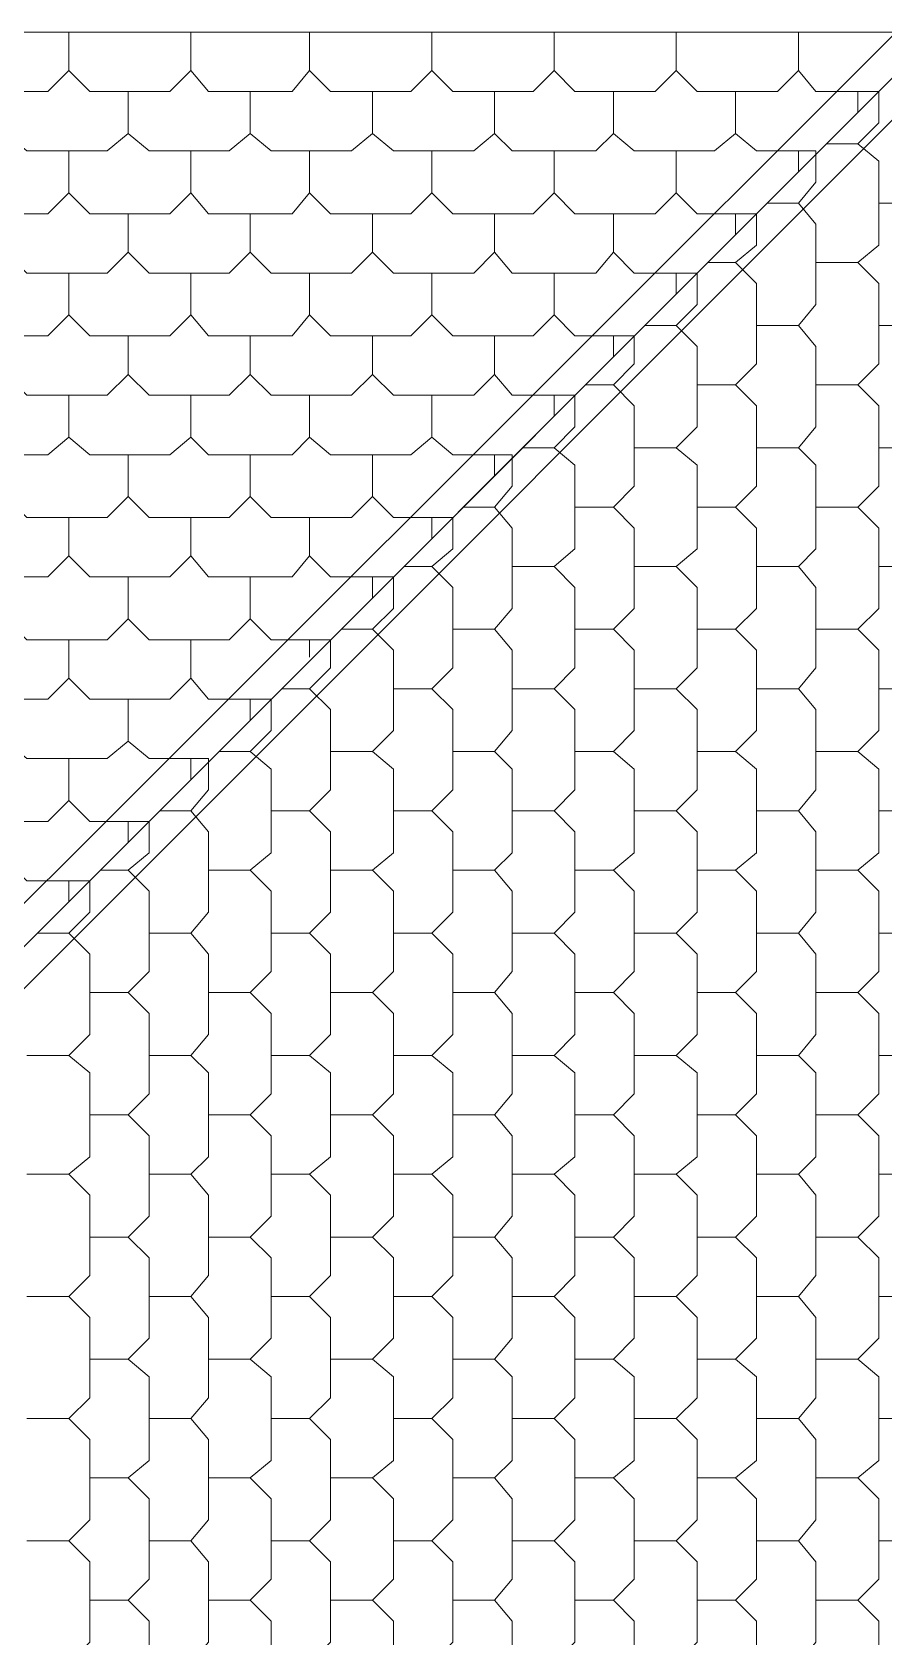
# Model space of a CAD drawing. Header units: millimetres. Extents: x 0 to 80.9, y 0 to 43.9.
# Drawn here: x 72.08 to 75.21, y 25.39 to 31.29 of the extents above; entities that cross this region are included whole.
import ezdxf

# ---------------------------------------------------------------- set-up
doc = ezdxf.new("R2010")
doc.units = ezdxf.units.MM
doc.layers.add('PDF_014408$BL-ROOF', color=7, linetype='Continuous')

msp = doc.modelspace()

# ---------------------------------------------------------------- linework, layer by layer
at = {"layer": 'PDF_014408$BL-ROOF', "lineweight": 9}
for points in [[(9.0781, 31.2862), (18.5409, 21.8234), (26.2342, 21.8234), (26.2342, 29.427), (49.2758, 29.427), (49.2758, 22.862), (66.5345, 22.862), (66.5345, 22.4132), (75.4074, 31.2862)], [(75.4074, 31.2862), (66.5345, 22.4132), (66.5345, 21.2336), (75.4074, 12.3606)]]:
    msp.add_lwpolyline(points, close=True, dxfattribs=at)
for points in [[(66.5345, 22.5799), (75.2536, 31.2862)], [(71.7659, 31.1451), (71.8428, 31.0682), (72.1378, 31.0682), (72.2147, 31.1451), (72.2147, 31.2862)], [(72.2147, 31.1451), (72.2916, 31.0682), (72.5865, 31.0682), (72.6635, 31.1451), (72.6635, 31.2862)], [(72.6635, 31.1451), (72.7276, 31.0682), (73.0353, 31.0682), (73.0994, 31.1451), (73.0994, 31.2862)], [(73.0994, 31.1451), (73.1764, 31.0682), (73.4713, 31.0682), (73.5482, 31.1451), (73.5482, 31.2862)], [(73.5482, 31.1451), (73.6251, 31.0682), (73.92, 31.0682), (73.997, 31.1451), (73.997, 31.2862)], [(73.997, 31.1451), (74.0739, 31.0682), (74.3688, 31.0682), (74.4458, 31.1451), (74.4458, 31.2862)], [(74.8945, 31.1451), (74.8945, 31.2862)], [(66.5345, 22.2594), (75.4074, 31.1323)], [(74.4458, 31.1451), (74.5227, 31.0682), (74.8176, 31.0682), (74.8945, 31.1451), (74.9586, 31.0682), (75.1894, 31.0682), (75.1894, 30.9528), (75.1125, 30.8759)], [(71.9839, 30.9143), (72.0608, 30.8502), (72.3557, 30.8502), (72.4327, 30.9143), (72.4327, 31.0682)], [(72.4327, 30.9143), (72.5096, 30.8502), (72.8045, 30.8502), (72.8814, 30.9143), (72.8814, 31.0682)], [(72.8814, 30.9143), (72.9584, 30.8502), (73.2533, 30.8502), (73.3302, 30.9143), (73.3302, 31.0682)], [(73.3302, 30.9143), (73.4072, 30.8502), (73.7021, 30.8502), (73.779, 30.9143), (73.779, 31.0682)], [(73.779, 30.9143), (73.8431, 30.8502), (74.1508, 30.8502), (74.215, 30.9143), (74.215, 31.0682)], [(74.215, 30.9143), (74.2919, 30.8502), (74.5868, 30.8502), (74.6637, 30.9143), (74.6637, 31.0682)], [(75.1125, 30.9913), (75.1125, 31.0682)], [(74.6637, 30.9143), (74.7407, 30.8502), (74.9586, 30.8502), (74.9586, 30.7348), (74.8945, 30.6579)], [(75.1125, 30.4399), (75.1894, 30.504), (75.1894, 30.8118), (75.1125, 30.8759), (74.9971, 30.8759)], [(71.7659, 30.6964), (71.8428, 30.6194), (72.1378, 30.6194), (72.2147, 30.6964), (72.2147, 30.8502)], [(72.2147, 30.6964), (72.2916, 30.6194), (72.5865, 30.6194), (72.6635, 30.6964), (72.6635, 30.8502)], [(72.6635, 30.6964), (72.7276, 30.6194), (73.0353, 30.6194), (73.0994, 30.6964), (73.0994, 30.8502)], [(73.0994, 30.6964), (73.1764, 30.6194), (73.4713, 30.6194), (73.5482, 30.6964), (73.5482, 30.8502)], [(73.5482, 30.6964), (73.6251, 30.6194), (73.92, 30.6194), (73.997, 30.6964), (73.997, 30.8502)], [(73.997, 30.6964), (74.0739, 30.6194), (74.3688, 30.6194), (74.4458, 30.6964), (74.4458, 30.8502)], [(74.8945, 30.7733), (74.8945, 30.8502)], [(74.4458, 30.6964), (74.5227, 30.6194), (74.7407, 30.6194), (74.7407, 30.504), (74.6637, 30.4399)], [(74.8945, 30.2091), (74.9586, 30.2861), (74.9586, 30.581), (74.8945, 30.6579), (74.7791, 30.6579)], [(75.4074, 30.581), (75.3305, 30.6579), (75.1894, 30.6579)], [(71.9839, 30.4784), (72.0608, 30.4015), (72.3557, 30.4015), (72.4327, 30.4784), (72.4327, 30.6194)], [(72.4327, 30.4784), (72.5096, 30.4015), (72.8045, 30.4015), (72.8814, 30.4784), (72.8814, 30.6194)], [(72.8814, 30.4784), (72.9584, 30.4015), (73.2533, 30.4015), (73.3302, 30.4784), (73.3302, 30.6194)], [(73.3302, 30.4784), (73.4072, 30.4015), (73.7021, 30.4015), (73.779, 30.4784), (73.779, 30.6194)], [(73.779, 30.4784), (73.8431, 30.4015), (74.1508, 30.4015), (74.215, 30.4784), (74.215, 30.6194)], [(74.6637, 30.5425), (74.6637, 30.6194)], [(74.215, 30.4784), (74.2919, 30.4015), (74.5227, 30.4015), (74.5227, 30.2861), (74.4458, 30.2091)], [(74.6637, 29.9912), (74.7407, 30.0681), (74.7407, 30.363), (74.6637, 30.4399), (74.5612, 30.4399)], [(75.1125, 29.9912), (75.1894, 30.0681), (75.1894, 30.363), (75.1125, 30.4399), (74.9586, 30.4399)], [(71.7659, 30.2476), (71.8428, 30.1707), (72.1378, 30.1707), (72.2147, 30.2476), (72.2147, 30.4015)], [(72.2147, 30.2476), (72.2916, 30.1707), (72.5865, 30.1707), (72.6635, 30.2476), (72.6635, 30.4015)], [(72.6635, 30.2476), (72.7276, 30.1707), (73.0353, 30.1707), (73.0994, 30.2476), (73.0994, 30.4015)], [(73.0994, 30.2476), (73.1764, 30.1707), (73.4713, 30.1707), (73.5482, 30.2476), (73.5482, 30.4015)], [(73.5482, 30.2476), (73.6251, 30.1707), (73.92, 30.1707), (73.997, 30.2476), (73.997, 30.4015)], [(74.4458, 30.3245), (74.4458, 30.4015)], [(73.997, 30.2476), (74.0739, 30.1707), (74.2919, 30.1707), (74.2919, 30.0681), (74.215, 29.9912)], [(71.9839, 30.0296), (72.0608, 29.9527), (72.3557, 29.9527), (72.4327, 30.0296), (72.4327, 30.1707)], [(72.4327, 30.0296), (72.5096, 29.9527), (72.8045, 29.9527), (72.8814, 30.0296), (72.8814, 30.1707)], [(72.8814, 30.0296), (72.9584, 29.9527), (73.2533, 29.9527), (73.3302, 30.0296), (73.3302, 30.1707)], [(73.3302, 30.0296), (73.4072, 29.9527), (73.7021, 29.9527), (73.779, 30.0296), (73.779, 30.1707)], [(74.215, 30.0937), (74.215, 30.1707)], [(74.4458, 29.7604), (74.5227, 29.8373), (74.5227, 30.1322), (74.4458, 30.2091), (74.3304, 30.2091)], [(74.8945, 29.7604), (74.9586, 29.8373), (74.9586, 30.1322), (74.8945, 30.2091), (74.7407, 30.2091)], [(75.4074, 30.1322), (75.3305, 30.2091), (75.1894, 30.2091)], [(73.779, 30.0296), (73.8431, 29.9527), (74.0739, 29.9527), (74.0739, 29.8373), (73.997, 29.7604)], [(74.215, 29.5424), (74.2919, 29.6193), (74.2919, 29.9142), (74.215, 29.9912), (74.1124, 29.9912)], [(74.6637, 29.5424), (74.7407, 29.6193), (74.7407, 29.9142), (74.6637, 29.9912), (74.5227, 29.9912)], [(75.1125, 29.5424), (75.1894, 29.6193), (75.1894, 29.9142), (75.1125, 29.9912), (74.9586, 29.9912)], [(71.7659, 29.7988), (71.8428, 29.7347), (72.1378, 29.7347), (72.2147, 29.7988), (72.2147, 29.9527)], [(72.2147, 29.7988), (72.2916, 29.7347), (72.5865, 29.7347), (72.6635, 29.7988), (72.6635, 29.9527)], [(72.6635, 29.7988), (72.7276, 29.7347), (73.0353, 29.7347), (73.0994, 29.7988), (73.0994, 29.9527)], [(73.0994, 29.7988), (73.1764, 29.7347), (73.4713, 29.7347), (73.5482, 29.7988), (73.5482, 29.9527)], [(73.997, 29.8758), (73.997, 29.9527)], [(73.5482, 29.7988), (73.6251, 29.7347), (73.8431, 29.7347), (73.8431, 29.6193), (73.779, 29.5424)], [(73.997, 29.3244), (74.0739, 29.3885), (74.0739, 29.6962), (73.997, 29.7604), (73.8816, 29.7604)], [(74.4458, 29.3244), (74.5227, 29.3885), (74.5227, 29.6962), (74.4458, 29.7604), (74.2919, 29.7604)], [(74.8945, 29.3244), (74.9586, 29.3885), (74.9586, 29.6962), (74.8945, 29.7604), (74.7407, 29.7604)], [(75.4074, 29.6962), (75.3305, 29.7604), (75.1894, 29.7604)], [(71.9839, 29.5808), (72.0608, 29.5039), (72.3557, 29.5039), (72.4327, 29.5808), (72.4327, 29.7347)], [(72.4327, 29.5808), (72.5096, 29.5039), (72.8045, 29.5039), (72.8814, 29.5808), (72.8814, 29.7347)], [(72.8814, 29.5808), (72.9584, 29.5039), (73.2533, 29.5039), (73.3302, 29.5808), (73.3302, 29.7347)], [(73.779, 29.6578), (73.779, 29.7347)], [(73.3302, 29.5808), (73.4072, 29.5039), (73.6251, 29.5039), (73.6251, 29.3885), (73.5482, 29.3244)], [(73.779, 29.0936), (73.8431, 29.1705), (73.8431, 29.4654), (73.779, 29.5424), (73.6636, 29.5424)], [(74.215, 29.0936), (74.2919, 29.1705), (74.2919, 29.4654), (74.215, 29.5424), (74.0739, 29.5424)], [(74.6637, 29.0936), (74.7407, 29.1705), (74.7407, 29.4654), (74.6637, 29.5424), (74.5227, 29.5424)], [(75.1125, 29.0936), (75.1894, 29.1705), (75.1894, 29.4654), (75.1125, 29.5424), (74.9586, 29.5424)], [(71.7659, 29.3629), (71.8428, 29.2859), (72.1378, 29.2859), (72.2147, 29.3629), (72.2147, 29.5039)], [(72.2147, 29.3629), (72.2916, 29.2859), (72.5865, 29.2859), (72.6635, 29.3629), (72.6635, 29.5039)], [(72.6635, 29.3629), (72.7276, 29.2859), (73.0353, 29.2859), (73.0994, 29.3629), (73.0994, 29.5039)], [(73.5482, 29.427), (73.5482, 29.5039)], [(73.0994, 29.3629), (73.1764, 29.2859), (73.4072, 29.2859), (73.4072, 29.1705), (73.3302, 29.0936)], [(71.9839, 29.1321), (72.0608, 29.0551), (72.3557, 29.0551), (72.4327, 29.1321), (72.4327, 29.2859)], [(72.4327, 29.1321), (72.5096, 29.0551), (72.8045, 29.0551), (72.8814, 29.1321), (72.8814, 29.2859)], [(73.3302, 29.209), (73.3302, 29.2859)], [(73.5482, 28.8756), (73.6251, 28.9526), (73.6251, 29.2475), (73.5482, 29.3244), (73.4456, 29.3244)], [(73.997, 28.8756), (74.0739, 28.9526), (74.0739, 29.2475), (73.997, 29.3244), (73.8431, 29.3244)], [(74.4458, 28.8756), (74.5227, 28.9526), (74.5227, 29.2475), (74.4458, 29.3244), (74.2919, 29.3244)], [(74.8945, 28.8756), (74.9586, 28.9526), (74.9586, 29.2475), (74.8945, 29.3244), (74.7407, 29.3244)], [(75.4074, 29.2475), (75.3305, 29.3244), (75.1894, 29.3244)], [(72.8814, 29.1321), (72.9584, 29.0551), (73.1764, 29.0551), (73.1764, 28.9526), (73.0994, 28.8756)], [(71.7659, 28.9141), (71.8428, 28.8372), (72.1378, 28.8372), (72.2147, 28.9141), (72.2147, 29.0551)], [(72.2147, 28.9141), (72.2916, 28.8372), (72.5865, 28.8372), (72.6635, 28.9141), (72.6635, 29.0551)], [(73.0994, 28.991), (73.0994, 29.0551)], [(73.3302, 28.6448), (73.4072, 28.7218), (73.4072, 29.0167), (73.3302, 29.0936), (73.2148, 29.0936)], [(73.779, 28.6448), (73.8431, 28.7218), (73.8431, 29.0167), (73.779, 29.0936), (73.6251, 29.0936)], [(74.215, 28.6448), (74.2919, 28.7218), (74.2919, 29.0167), (74.215, 29.0936), (74.0739, 29.0936)], [(74.6637, 28.6448), (74.7407, 28.7218), (74.7407, 29.0167), (74.6637, 29.0936), (74.5227, 29.0936)], [(75.1125, 28.6448), (75.1894, 28.7218), (75.1894, 29.0167), (75.1125, 29.0936), (74.9586, 29.0936)], [(72.6635, 28.9141), (72.7276, 28.8372), (72.9584, 28.8372), (72.9584, 28.7218), (72.8814, 28.6448)], [(73.0994, 28.4268), (73.1764, 28.5038), (73.1764, 28.7987), (73.0994, 28.8756), (72.9968, 28.8756)], [(73.5482, 28.4268), (73.6251, 28.5038), (73.6251, 28.7987), (73.5482, 28.8756), (73.4072, 28.8756)], [(73.997, 28.4268), (74.0739, 28.5038), (74.0739, 28.7987), (73.997, 28.8756), (73.8431, 28.8756)], [(74.4458, 28.4268), (74.5227, 28.5038), (74.5227, 28.7987), (74.4458, 28.8756), (74.2919, 28.8756)], [(74.8945, 28.4268), (74.9586, 28.5038), (74.9586, 28.7987), (74.8945, 28.8756), (74.7407, 28.8756)], [(75.4074, 28.7987), (75.3305, 28.8756), (75.1894, 28.8756)], [(71.9839, 28.6833), (72.0608, 28.6192), (72.3557, 28.6192), (72.4327, 28.6833), (72.4327, 28.8372)], [(72.8814, 28.7602), (72.8814, 28.8372)], [(72.4327, 28.6833), (72.5096, 28.6192), (72.7276, 28.6192), (72.7276, 28.5038), (72.6635, 28.4268)], [(72.8814, 28.2089), (72.9584, 28.273), (72.9584, 28.5807), (72.8814, 28.6448), (72.766, 28.6448)], [(73.3302, 28.2089), (73.4072, 28.273), (73.4072, 28.5807), (73.3302, 28.6448), (73.1764, 28.6448)], [(73.779, 28.2089), (73.8431, 28.273), (73.8431, 28.5807), (73.779, 28.6448), (73.6251, 28.6448)], [(74.215, 28.2089), (74.2919, 28.273), (74.2919, 28.5807), (74.215, 28.6448), (74.0739, 28.6448)], [(74.6637, 28.2089), (74.7407, 28.273), (74.7407, 28.5807), (74.6637, 28.6448), (74.5227, 28.6448)], [(75.1125, 28.2089), (75.1894, 28.273), (75.1894, 28.5807), (75.1125, 28.6448), (74.9586, 28.6448)], [(71.7659, 28.4653), (71.8428, 28.3884), (72.1378, 28.3884), (72.2147, 28.4653), (72.2147, 28.6192)], [(72.6635, 28.5422), (72.6635, 28.6192)], [(72.2147, 28.4653), (72.2916, 28.3884), (72.5096, 28.3884), (72.5096, 28.273), (72.4327, 28.2089)], [(72.6635, 27.9781), (72.7276, 28.055), (72.7276, 28.3499), (72.6635, 28.4268), (72.5481, 28.4268)], [(73.0994, 27.9781), (73.1764, 28.055), (73.1764, 28.3499), (73.0994, 28.4268), (72.9584, 28.4268)], [(73.5482, 27.9781), (73.6251, 28.055), (73.6251, 28.3499), (73.5482, 28.4268), (73.4072, 28.4268)], [(73.997, 27.9781), (74.0739, 28.055), (74.0739, 28.3499), (73.997, 28.4268), (73.8431, 28.4268)], [(74.4458, 27.9781), (74.5227, 28.055), (74.5227, 28.3499), (74.4458, 28.4268), (74.2919, 28.4268)], [(74.8945, 27.9781), (74.9586, 28.055), (74.9586, 28.3499), (74.8945, 28.4268), (74.7407, 28.4268)], [(75.4074, 28.3499), (75.3305, 28.4268), (75.1894, 28.4268)], [(72.4327, 28.3114), (72.4327, 28.3884)], [(71.9839, 28.2473), (72.0608, 28.1704), (72.2916, 28.1704), (72.2916, 28.055), (72.2147, 27.9781)], [(72.2147, 28.0935), (72.2147, 28.1704)], [(72.4327, 27.7601), (72.5096, 27.837), (72.5096, 28.1319), (72.4327, 28.2089), (72.3301, 28.2089)], [(72.8814, 27.7601), (72.9584, 27.837), (72.9584, 28.1319), (72.8814, 28.2089), (72.7276, 28.2089)], [(73.3302, 27.7601), (73.4072, 27.837), (73.4072, 28.1319), (73.3302, 28.2089), (73.1764, 28.2089)], [(73.779, 27.7601), (73.8431, 27.837), (73.8431, 28.1319), (73.779, 28.2089), (73.6251, 28.2089)], [(74.215, 27.7601), (74.2919, 27.837), (74.2919, 28.1319), (74.215, 28.2089), (74.0739, 28.2089)], [(74.6637, 27.7601), (74.7407, 27.837), (74.7407, 28.1319), (74.6637, 28.2089), (74.5227, 28.2089)], [(75.1125, 27.7601), (75.1894, 27.837), (75.1894, 28.1319), (75.1125, 28.2089), (74.9586, 28.2089)], [(72.2147, 27.5293), (72.2916, 27.6062), (72.2916, 27.9011), (72.2147, 27.9781), (72.0993, 27.9781)], [(72.6635, 27.5293), (72.7276, 27.6062), (72.7276, 27.9011), (72.6635, 27.9781), (72.5096, 27.9781)], [(73.0994, 27.5293), (73.1764, 27.6062), (73.1764, 27.9011), (73.0994, 27.9781), (72.9584, 27.9781)], [(73.5482, 27.5293), (73.6251, 27.6062), (73.6251, 27.9011), (73.5482, 27.9781), (73.4072, 27.9781)], [(73.997, 27.5293), (74.0739, 27.6062), (74.0739, 27.9011), (73.997, 27.9781), (73.8431, 27.9781)], [(74.4458, 27.5293), (74.5227, 27.6062), (74.5227, 27.9011), (74.4458, 27.9781), (74.2919, 27.9781)], [(74.8945, 27.5293), (74.9586, 27.6062), (74.9586, 27.9011), (74.8945, 27.9781), (74.7407, 27.9781)], [(75.4074, 27.9011), (75.3305, 27.9781), (75.1894, 27.9781)], [(72.4327, 27.3113), (72.5096, 27.3882), (72.5096, 27.6832), (72.4327, 27.7601), (72.2916, 27.7601)], [(72.8814, 27.3113), (72.9584, 27.3882), (72.9584, 27.6832), (72.8814, 27.7601), (72.7276, 27.7601)], [(73.3302, 27.3113), (73.4072, 27.3882), (73.4072, 27.6832), (73.3302, 27.7601), (73.1764, 27.7601)], [(73.779, 27.3113), (73.8431, 27.3882), (73.8431, 27.6832), (73.779, 27.7601), (73.6251, 27.7601)], [(74.215, 27.3113), (74.2919, 27.3882), (74.2919, 27.6832), (74.215, 27.7601), (74.0739, 27.7601)], [(74.6637, 27.3113), (74.7407, 27.3882), (74.7407, 27.6832), (74.6637, 27.7601), (74.5227, 27.7601)], [(75.1125, 27.3113), (75.1894, 27.3882), (75.1894, 27.6832), (75.1125, 27.7601), (74.9586, 27.7601)], [(72.2147, 27.0933), (72.2916, 27.1574), (72.2916, 27.4652), (72.2147, 27.5293), (72.0608, 27.5293)], [(72.6635, 27.0933), (72.7276, 27.1574), (72.7276, 27.4652), (72.6635, 27.5293), (72.5096, 27.5293)], [(73.0994, 27.0933), (73.1764, 27.1574), (73.1764, 27.4652), (73.0994, 27.5293), (72.9584, 27.5293)], [(73.5482, 27.0933), (73.6251, 27.1574), (73.6251, 27.4652), (73.5482, 27.5293), (73.4072, 27.5293)], [(73.997, 27.0933), (74.0739, 27.1574), (74.0739, 27.4652), (73.997, 27.5293), (73.8431, 27.5293)], [(74.4458, 27.0933), (74.5227, 27.1574), (74.5227, 27.4652), (74.4458, 27.5293), (74.2919, 27.5293)], [(74.8945, 27.0933), (74.9586, 27.1574), (74.9586, 27.4652), (74.8945, 27.5293), (74.7407, 27.5293)], [(75.4074, 27.4652), (75.3305, 27.5293), (75.1894, 27.5293)], [(72.4327, 26.8625), (72.5096, 26.9395), (72.5096, 27.2344), (72.4327, 27.3113), (72.2916, 27.3113)], [(72.8814, 26.8625), (72.9584, 26.9395), (72.9584, 27.2344), (72.8814, 27.3113), (72.7276, 27.3113)], [(73.3302, 26.8625), (73.4072, 26.9395), (73.4072, 27.2344), (73.3302, 27.3113), (73.1764, 27.3113)], [(73.779, 26.8625), (73.8431, 26.9395), (73.8431, 27.2344), (73.779, 27.3113), (73.6251, 27.3113)], [(74.215, 26.8625), (74.2919, 26.9395), (74.2919, 27.2344), (74.215, 27.3113), (74.0739, 27.3113)], [(74.6637, 26.8625), (74.7407, 26.9395), (74.7407, 27.2344), (74.6637, 27.3113), (74.5227, 27.3113)], [(75.1125, 26.8625), (75.1894, 26.9395), (75.1894, 27.2344), (75.1125, 27.3113), (74.9586, 27.3113)], [(72.2147, 26.6446), (72.2916, 26.7215), (72.2916, 27.0164), (72.2147, 27.0933), (72.0608, 27.0933)], [(72.6635, 26.6446), (72.7276, 26.7215), (72.7276, 27.0164), (72.6635, 27.0933), (72.5096, 27.0933)], [(73.0994, 26.6446), (73.1764, 26.7215), (73.1764, 27.0164), (73.0994, 27.0933), (72.9584, 27.0933)], [(73.5482, 26.6446), (73.6251, 26.7215), (73.6251, 27.0164), (73.5482, 27.0933), (73.4072, 27.0933)], [(73.997, 26.6446), (74.0739, 26.7215), (74.0739, 27.0164), (73.997, 27.0933), (73.8431, 27.0933)], [(74.4458, 26.6446), (74.5227, 26.7215), (74.5227, 27.0164), (74.4458, 27.0933), (74.2919, 27.0933)], [(74.8945, 26.6446), (74.9586, 26.7215), (74.9586, 27.0164), (74.8945, 27.0933), (74.7407, 27.0933)], [(75.4074, 27.0164), (75.3305, 27.0933), (75.1894, 27.0933)], [(72.4327, 26.4138), (72.5096, 26.4907), (72.5096, 26.7856), (72.4327, 26.8625), (72.2916, 26.8625)], [(72.8814, 26.4138), (72.9584, 26.4907), (72.9584, 26.7856), (72.8814, 26.8625), (72.7276, 26.8625)], [(73.3302, 26.4138), (73.4072, 26.4907), (73.4072, 26.7856), (73.3302, 26.8625), (73.1764, 26.8625)], [(73.779, 26.4138), (73.8431, 26.4907), (73.8431, 26.7856), (73.779, 26.8625), (73.6251, 26.8625)], [(74.215, 26.4138), (74.2919, 26.4907), (74.2919, 26.7856), (74.215, 26.8625), (74.0739, 26.8625)], [(74.6637, 26.4138), (74.7407, 26.4907), (74.7407, 26.7856), (74.6637, 26.8625), (74.5227, 26.8625)], [(75.1125, 26.4138), (75.1894, 26.4907), (75.1894, 26.7856), (75.1125, 26.8625), (74.9586, 26.8625)], [(72.2147, 26.1958), (72.2916, 26.2727), (72.2916, 26.5676), (72.2147, 26.6446), (72.0608, 26.6446)], [(72.6635, 26.1958), (72.7276, 26.2727), (72.7276, 26.5676), (72.6635, 26.6446), (72.5096, 26.6446)], [(73.0994, 26.1958), (73.1764, 26.2727), (73.1764, 26.5676), (73.0994, 26.6446), (72.9584, 26.6446)], [(73.5482, 26.1958), (73.6251, 26.2727), (73.6251, 26.5676), (73.5482, 26.6446), (73.4072, 26.6446)], [(73.997, 26.1958), (74.0739, 26.2727), (74.0739, 26.5676), (73.997, 26.6446), (73.8431, 26.6446)], [(74.4458, 26.1958), (74.5227, 26.2727), (74.5227, 26.5676), (74.4458, 26.6446), (74.2919, 26.6446)], [(74.8945, 26.1958), (74.9586, 26.2727), (74.9586, 26.5676), (74.8945, 26.6446), (74.7407, 26.6446)], [(75.4074, 26.5676), (75.3305, 26.6446), (75.1894, 26.6446)], [(72.4327, 25.9778), (72.5096, 26.0419), (72.5096, 26.3496), (72.4327, 26.4138), (72.2916, 26.4138)], [(72.8814, 25.9778), (72.9584, 26.0419), (72.9584, 26.3496), (72.8814, 26.4138), (72.7276, 26.4138)], [(73.3302, 25.9778), (73.4072, 26.0419), (73.4072, 26.3496), (73.3302, 26.4138), (73.1764, 26.4138)], [(73.779, 25.9778), (73.8431, 26.0419), (73.8431, 26.3496), (73.779, 26.4138), (73.6251, 26.4138)], [(74.215, 25.9778), (74.2919, 26.0419), (74.2919, 26.3496), (74.215, 26.4138), (74.0739, 26.4138)], [(74.6637, 25.9778), (74.7407, 26.0419), (74.7407, 26.3496), (74.6637, 26.4138), (74.5227, 26.4138)], [(75.1125, 25.9778), (75.1894, 26.0419), (75.1894, 26.3496), (75.1125, 26.4138), (74.9586, 26.4138)], [(72.2147, 25.747), (72.2916, 25.8239), (72.2916, 26.1188), (72.2147, 26.1958), (72.0608, 26.1958)], [(72.6635, 25.747), (72.7276, 25.8239), (72.7276, 26.1188), (72.6635, 26.1958), (72.5096, 26.1958)], [(73.0994, 25.747), (73.1764, 25.8239), (73.1764, 26.1188), (73.0994, 26.1958), (72.9584, 26.1958)], [(73.5482, 25.747), (73.6251, 25.8239), (73.6251, 26.1188), (73.5482, 26.1958), (73.4072, 26.1958)], [(73.997, 25.747), (74.0739, 25.8239), (74.0739, 26.1188), (73.997, 26.1958), (73.8431, 26.1958)], [(74.4458, 25.747), (74.5227, 25.8239), (74.5227, 26.1188), (74.4458, 26.1958), (74.2919, 26.1958)], [(74.8945, 25.747), (74.9586, 25.8239), (74.9586, 26.1188), (74.8945, 26.1958), (74.7407, 26.1958)], [(75.4074, 26.1188), (75.3305, 26.1958), (75.1894, 26.1958)], [(72.4327, 25.529), (72.5096, 25.606), (72.5096, 25.9009), (72.4327, 25.9778), (72.2916, 25.9778)], [(72.8814, 25.529), (72.9584, 25.606), (72.9584, 25.9009), (72.8814, 25.9778), (72.7276, 25.9778)], [(73.3302, 25.529), (73.4072, 25.606), (73.4072, 25.9009), (73.3302, 25.9778), (73.1764, 25.9778)], [(73.779, 25.529), (73.8431, 25.606), (73.8431, 25.9009), (73.779, 25.9778), (73.6251, 25.9778)], [(74.215, 25.529), (74.2919, 25.606), (74.2919, 25.9009), (74.215, 25.9778), (74.0739, 25.9778)], [(74.6637, 25.529), (74.7407, 25.606), (74.7407, 25.9009), (74.6637, 25.9778), (74.5227, 25.9778)], [(75.1125, 25.529), (75.1894, 25.606), (75.1894, 25.9009), (75.1125, 25.9778), (74.9586, 25.9778)], [(72.2147, 25.2982), (72.2916, 25.3752), (72.2916, 25.6701), (72.2147, 25.747), (72.0608, 25.747)], [(72.6635, 25.2982), (72.7276, 25.3752), (72.7276, 25.6701), (72.6635, 25.747), (72.5096, 25.747)], [(73.0994, 25.2982), (73.1764, 25.3752), (73.1764, 25.6701), (73.0994, 25.747), (72.9584, 25.747)], [(73.5482, 25.2982), (73.6251, 25.3752), (73.6251, 25.6701), (73.5482, 25.747), (73.4072, 25.747)], [(73.997, 25.2982), (74.0739, 25.3752), (74.0739, 25.6701), (73.997, 25.747), (73.8431, 25.747)], [(74.4458, 25.2982), (74.5227, 25.3752), (74.5227, 25.6701), (74.4458, 25.747), (74.2919, 25.747)], [(74.8945, 25.2982), (74.9586, 25.3752), (74.9586, 25.6701), (74.8945, 25.747), (74.7407, 25.747)], [(75.4074, 25.6701), (75.3305, 25.747), (75.1894, 25.747)], [(72.4327, 25.0802), (72.5096, 25.1572), (72.5096, 25.4521), (72.4327, 25.529), (72.2916, 25.529)], [(72.8814, 25.0802), (72.9584, 25.1572), (72.9584, 25.4521), (72.8814, 25.529), (72.7276, 25.529)], [(73.3302, 25.0802), (73.4072, 25.1572), (73.4072, 25.4521), (73.3302, 25.529), (73.1764, 25.529)], [(73.779, 25.0802), (73.8431, 25.1572), (73.8431, 25.4521), (73.779, 25.529), (73.6251, 25.529)], [(74.215, 25.0802), (74.2919, 25.1572), (74.2919, 25.4521), (74.215, 25.529), (74.0739, 25.529)], [(74.6637, 25.0802), (74.7407, 25.1572), (74.7407, 25.4521), (74.6637, 25.529), (74.5227, 25.529)], [(75.1125, 25.0802), (75.1894, 25.1572), (75.1894, 25.4521), (75.1125, 25.529), (74.9586, 25.529)]]:
    msp.add_lwpolyline(points, dxfattribs=at)

doc.saveas('drawing.dxf')
